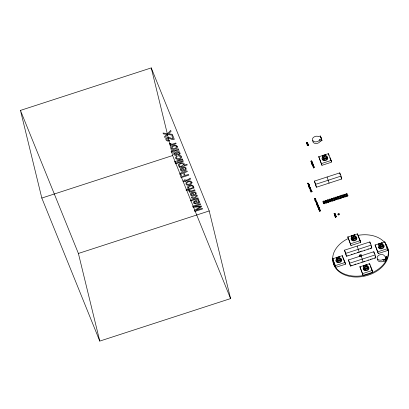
<?xml version="1.0" encoding="UTF-8"?>
<svg xmlns="http://www.w3.org/2000/svg" width="409" height="409" viewBox="0 0 409 409"><rect width="100%" height="100%" fill="white"/><g stroke="black" fill="none" stroke-linecap="round" stroke-linejoin="round"><path stroke-width="0.61" d="M335.446 217.281L335.344 216.934L335.728 217.148M335.661 214.945L334.521 215.461L334.455 214.929M334.45 214.316L334.593 214.485M334.332 213.708C335.288 214.469 334.649 212.869 334.429 213.948M334.199 213.728L334.409 214.071L334.199 213.728C333.023 213.718 335.784 213.34 334.986 213.953M335.748 216.811C335.753 216.458 337.154 217.015 336.04 216.642M335.329 217.031L335.206 217.199M335.278 214.336L334.843 214.229L335.242 214.26M313.161 166.192C314.894 165.752 313.013 167.46 313.161 166.187M335.426 214.357L334.859 214.5M335.891 217.164L335.278 217.302M384.746 259.741L386.357 256.525L384.634 256.233L384.46 255.809A3.88 2.776 -13.7 0 0 379.419 254.945A3.88 2.776 -13.7 0 0 377.456 258.882A3.88 2.776 -13.7 0 0 382.497 259.746L383.029 259.449L384.746 259.741L385.15 261.382L383.427 261.085L382.896 261.382A3.88 2.776 -13.7 0 1 377.558 259.112M385.15 261.382L386.756 258.166L386.357 256.525M321.571 138.983L319.797 139.561L319.567 140.016A3.88 2.776 -13.7 0 1 314.368 141.703A3.88 2.776 -13.7 0 1 312.885 138.048A3.88 2.776 -13.7 0 1 318.084 136.355L318.585 136.575L320.365 135.998L321.571 138.983L321.97 140.624L320.196 141.197L319.966 141.652A3.88 2.776 -13.7 0 1 315.216 143.447A3.88 2.776 -13.7 0 1 312.916 140.41M334.572 215.19C335.687 215.41 334.444 214.403 334.613 215.308L335.089 215.154M334.511 214.899L335.222 215.108M334.889 213.973L334.404 214.045M20.45 110.415L151.258 67.909L209.209 210.947L230.574 298.585L99.765 341.091L41.815 198.053L20.45 110.415L78.4 253.457L99.765 341.091M41.815 198.053L172.624 155.543L151.258 67.909M306.459 142.291C305.937 142.899 308.258 142.281 306.469 142.322M306.898 143.825L306.898 143.472L307.798 143.549M306.929 143.896L307.829 143.973L307.819 143.6M318.785 156.775L328.427 153.641L331.178 160.42L331.602 162.179L321.96 165.313L318.785 156.775L321.96 165.313M322.415 155.671L325.518 154.663L326.402 156.846L326.689 158.017L323.585 159.024L322.415 155.671L323.902 159.357L326.515 158.508L326.377 157.925M326.402 156.846L323.299 157.859L323.585 159.024M323.902 159.357L323.759 158.774L325.85 158.094M313.529 165.609C314.373 165.844 312.072 166.524 312.859 166.049L313.534 165.619M321.53 163.559L331.178 160.42M78.4 253.457L209.209 210.947M314.434 181.11L339.741 172.889L341.034 176.08L341.745 179.004L316.438 187.23L314.434 181.11L316.438 187.23M315.728 184.306L341.034 176.08M311.893 191.31C312.481 191.867 309.956 191.453 311.116 192.118C310.38 191.202 313.125 192.501 311.822 191.136L311.418 191.085L311.643 190.696L310.753 190.988L311.198 191.151L310.978 191.54L311.868 191.254M320.385 210.553C320.973 211.325 318.739 210.395 319.444 211.417C319.066 210.569 321.29 211.611 320.313 210.374L319.91 210.328L320.135 209.94L319.245 210.226L319.69 210.395L319.47 210.783L320.359 210.497M334.664 214.193C335.165 213.365 335.636 214.858 335.324 214.163M335.753 215.569C337.123 216.238 333.125 216.642 335.896 215.921L335.891 215.523M334.956 216.53C337.681 215.374 335.114 217.66 335.073 216.468M347.849 236.985L357.497 233.851L360.247 240.635L360.672 242.389L351.024 245.523L347.849 236.985L351.024 245.523M351.484 235.886L354.588 234.873L355.472 237.056L355.758 238.227L352.65 239.234L351.484 235.886L352.972 239.572L355.585 238.718L355.441 238.135M355.472 237.056L352.369 238.069L352.65 239.234M353.35 238.815L354.92 238.304M350.6 243.769L360.247 240.635M344.521 250.17L369.828 241.949L371.121 245.139L371.832 248.064L346.53 256.29L344.521 250.17L346.53 256.29M345.815 253.365L371.121 245.139M332.681 258.79L342.328 255.656L345.073 262.44L345.503 264.194L335.855 267.328L332.681 258.79L335.855 267.328M375.104 245.006L384.751 241.872L387.502 248.652L387.926 250.405L378.279 253.539L375.104 245.006L378.279 253.539M336.31 257.69L339.419 256.678L340.585 260.032L337.481 261.044L336.31 257.69L337.798 261.377L340.416 260.523L340.273 259.94L338.182 260.62M378.739 243.902L381.842 242.895L382.727 245.078L383.013 246.244L379.905 247.256L378.739 243.902L380.227 247.588L382.839 246.739L382.696 246.152L380.084 247.005L380.227 247.588M336.668 259.03L337.798 261.377M340.303 258.861L337.195 259.873L337.481 261.044M382.727 245.078L379.624 246.085L379.905 247.256M348.488 259.966L373.795 251.739L375.089 254.935L375.799 257.859L350.493 266.08L348.488 259.966L350.493 266.08M335.426 265.574L345.073 262.44M377.855 251.786L387.502 248.652M349.782 263.156L375.089 254.935M359.935 266.811L369.583 263.677L372.328 270.456L372.757 272.21L363.11 275.344L359.935 266.811L363.11 275.344M363.565 265.707L366.674 264.7L367.558 266.883L367.839 268.053L364.736 269.061L363.565 265.707L365.053 269.393L367.671 268.544L367.527 267.956M367.558 266.883L364.45 267.89L364.736 269.061M367.001 268.13L364.91 268.81L365.053 269.393M362.681 273.59L372.328 270.456M335.16 213.651L334.981 213.61M336.316 216.888L336.31 216.867M387.926 250.405L384.751 241.872M383.013 246.244L381.842 242.895M371.188 246.469L371.832 248.064M375.155 256.259L375.799 257.859M340.881 176.877L341.745 179.004M329.772 157.654L331.377 161.611M321.97 140.624L320.365 135.998M326.689 158.017L325.518 154.663M358.156 236.172L360.672 242.389M370.237 265.993L372.757 272.21M326.147 157.588L326.515 158.508M323.202 157.393L323.759 158.774M355.758 238.227L354.588 234.873M367.18 266.412L367.839 268.053M357.175 246.06L359.179 252.174M361.142 255.85L363.146 261.97M352.456 238.064L352.972 239.572M327.088 177L329.092 183.114M342.982 257.977L345.503 264.194M339.7 257.849L340.585 260.032M340.043 259.608L340.416 260.523M172.624 155.543L180.047 173.866M181.484 177.414L230.574 298.585M383.029 259.449L383.427 261.085M373.795 251.739L374.22 253.493M369.828 241.949L370.252 243.703M369.583 263.677L369.864 264.848M366.674 264.7L366.955 265.865M357.497 233.851L357.926 235.604M339.741 172.889L340.165 174.643M352.083 237.143L352.226 237.731M328.427 153.641L328.856 155.394M321.459 138.789L321.561 139.198L320.574 136.606M319.797 139.561L320.196 141.197M335.733 216.995L335.733 216.898M342.328 255.656L342.752 257.409M336.909 258.953L337.052 259.536M323.933 156.8A0.644 0.46 -13.7 0 1 324.997 156.458M326.934 156.892A2.843 2.035 -13.7 0 1 325.748 160.497A2.843 2.035 -13.7 0 1 322.261 158.411M326.203 156.054A2.843 2.035 -13.7 0 1 327.159 158.902A2.843 2.035 -13.7 0 1 323.069 159.822A2.843 2.035 -13.7 0 1 322.824 156.811M365.084 266.837A0.644 0.46 -13.7 0 1 366.249 266.576M368.085 266.929A2.843 2.035 -13.7 0 1 366.899 270.528A2.843 2.035 -13.7 0 1 363.412 268.447M366.674 265.968A2.843 2.035 -13.7 0 1 368.55 268.595A2.843 2.035 -13.7 0 1 364.414 269.94A2.843 2.035 -13.7 0 1 363.974 266.847M353.003 237.01A0.644 0.46 -13.7 0 1 354.26 236.975M355.999 237.102A2.843 2.035 -13.7 0 1 356.224 239.858A2.843 2.035 -13.7 0 1 352.476 240.702A2.843 2.035 -13.7 0 1 351.597 238.089M355.268 236.264A2.843 2.035 -13.7 0 1 356.229 239.112A2.843 2.035 -13.7 0 1 352.139 240.032A2.843 2.035 -13.7 0 1 351.893 237.021M380.237 245.155A0.644 0.46 -13.7 0 1 381.423 244.771M383.253 245.119A2.843 2.035 -13.7 0 1 382.415 248.595A2.843 2.035 -13.7 0 1 378.499 247.184M382.522 244.28A2.843 2.035 -13.7 0 1 383.484 247.133A2.843 2.035 -13.7 0 1 379.394 248.048A2.843 2.035 -13.7 0 1 379.148 245.042M352.006 254.168A0.879 0.629 -13.7 0 1 351.576 254.306M362.205 261.934A0.879 0.629 -13.7 0 1 361.771 262.077M355.769 264.05A0.879 0.629 -13.7 0 1 355.319 264.107M354.209 264.362A0.879 0.629 -13.7 0 1 354.076 264.511M368.432 259.909A0.879 0.629 -13.7 0 1 368.003 260.052M358.228 263.161A0.879 0.629 -13.7 0 1 358.049 263.284M368.412 248.861A0.879 0.629 -13.7 0 1 367.962 248.917M354.26 253.37A0.879 0.629 -13.7 0 1 354.082 253.493M358.238 252.143A0.879 0.629 -13.7 0 1 357.578 252.292M370.687 259.112A0.879 0.629 -13.7 0 1 370.303 259.326M352.001 265.185A0.879 0.629 -13.7 0 1 351.612 265.4M350.774 265.339A0.879 0.629 -13.7 0 1 350.631 265.226M374.664 257.885A0.879 0.629 -13.7 0 1 374.455 257.977M364.46 261.136A0.879 0.629 -13.7 0 1 364.281 261.259M372.154 258.703A0.879 0.629 -13.7 0 1 371.929 258.708M387.487 247.593A28.226 20.199 -13.7 0 1 363.581 276.341A28.226 20.199 -13.7 0 1 332.952 258.038M386.101 244.96A28.226 20.199 -13.7 0 1 386.725 245.993M385.191 243.145A28.226 20.199 -13.7 0 1 373.166 272.261A28.226 20.199 -13.7 0 1 335.6 267.481A28.226 20.199 -13.7 0 1 348.356 238.457M358.269 235.318A28.226 20.199 -13.7 0 1 384.404 242.2M361.96 250.937A0.879 0.629 -13.7 0 1 361.735 250.942M360.237 256.325A1.166 0.833 -13.7 0 1 359.434 255.323A1.166 0.833 -13.7 0 1 360.989 254.654A1.166 0.833 -13.7 0 1 361.52 255.773M361.341 255.968A1.166 0.833 -13.7 0 1 360.83 256.254M348.033 255.395A0.879 0.629 -13.7 0 1 347.854 255.518M360.493 251.346A0.879 0.629 -13.7 0 1 360.104 251.561M370.697 248.094A0.879 0.629 -13.7 0 1 370.263 248.237M364.465 250.119A0.879 0.629 -13.7 0 1 364.261 250.211M359.603 256.218A1.166 0.833 -13.7 0 1 360.549 255.477A1.166 0.833 -13.7 0 1 361.699 255.748M337.834 259.061A0.644 0.46 -13.7 0 1 338.274 258.432A0.644 0.46 -13.7 0 1 339.061 258.662M340.83 258.907A2.843 2.035 -13.7 0 1 341.055 261.668A2.843 2.035 -13.7 0 1 337.302 262.506A2.843 2.035 -13.7 0 1 336.428 259.894M340.099 258.069A2.843 2.035 -13.7 0 1 341.055 260.922A2.843 2.035 -13.7 0 1 336.965 261.837A2.843 2.035 -13.7 0 1 336.719 258.825M179.919 174.024L181.095 177.649L188.835 175.134L188.534 174.398L185.216 175.476L184.536 173.799L184.679 172.685L187.368 171.524C187.153 169.868 184.116 171.754 183.595 172.828C182.383 172.097 180.374 172.624 179.919 174.024M177.511 146.749C177.353 148.881 174.52 149.53 172.751 149.295A2.454 1.759 -13.7 0 1 171.57 148.595C169.96 145.497 176.785 143.533 177.511 146.749M192.02 182.572C191.867 184.699 189.03 185.354 187.261 185.119A2.454 1.759 -13.7 0 1 186.085 184.418C184.474 181.32 191.294 179.357 192.02 182.572M311.167 161.852C312.082 162.915 312.389 160.63 311.167 161.852M317.711 204.296L317.318 204.04L316.791 204.612L316.51 204.306L316.694 204.766C317.343 205.047 317.139 203.677 317.711 204.296M185.487 168.707L185.231 169.433L183.968 170.164L182.792 167.255C178.452 167.572 180.563 172.941 184.065 170.942C187.194 170.722 186.755 166.156 183.564 167.071L183.83 167.726L184.873 167.864L185.487 168.707M195.563 193.575L195.303 194.295L194.045 195.027L192.864 192.123C188.529 192.434 190.64 197.808 194.137 195.804C197.271 195.589 196.826 191.018 193.636 191.933L193.902 192.588L194.945 192.726L195.563 193.575M307.343 145.282L307.762 145.44L307.343 145.282M311.863 163.953L312.282 164.106L311.863 163.953M310.763 188.876C310.666 188.437 308.749 189.658 310.763 188.876M307.819 145.113L308.335 145.251L307.819 145.113M312.338 163.784L312.854 163.922L312.338 163.784M180.885 174.168L181.698 176.622L184.341 175.763C184.52 173.743 181.959 172.235 180.885 174.168M181.586 156.933C181.381 161.34 171.898 159.055 176.892 156.126L177.158 156.775L176.253 157.685C176.616 159.597 179.387 158.528 180.4 157.741A1.227 0.879 -13.7 0 0 180.722 157.025L180.026 156.223L178.907 156.207L178.641 155.558L179.694 155.44A2.04 1.462 -13.7 0 1 180.834 155.747L181.586 156.933M178.39 164.991L178.713 166.074L179.868 166.606L179.122 166.852L179.387 167.496L187.25 164.945L186.979 164.275L184.096 165.21C185.865 161.719 178.958 162.358 178.39 164.991M307.195 145.251L307.328 145.706L308.514 145.323L308.084 144.847L307.195 145.251M311.714 163.922L311.847 164.377L313.033 163.989L312.604 163.513L311.714 163.922M315.073 198.406C313.519 199.127 316.254 198.033 315.073 198.406M176.637 146.841L175.722 148.048L173.212 148.631A1.36 0.971 -13.7 0 1 172.347 148.227C171.284 146.197 176.1 144.755 176.637 146.841M191.146 182.665L190.236 183.871L187.726 184.454A1.36 0.971 -13.7 0 1 186.857 184.05C185.798 182.015 190.614 180.579 191.146 182.665M314.971 200.405L315.088 200.799C317.231 200.891 315.615 199.71 314.971 200.405M308.34 185.001C308.294 185.655 310.344 184.29 308.34 185.001M313.238 166.938C313.187 167.588 315.242 166.248 313.238 166.938M315.002 199.725C314.915 200.354 317.036 199.081 315.022 199.679M309.076 184.316C307.619 185.456 307.813 183.232 309.076 184.316M315.738 199.04C314.306 200.185 314.449 197.956 315.738 199.04M181.044 169.229L181.606 170.354L183.206 170.389L182.317 168.186L181.044 169.229M191.115 194.091L191.678 195.216L193.283 195.257L192.388 193.053L191.115 194.091M188.36 187.363C192.056 192.133 195.487 181.995 188.36 187.363M319.393 208.063C318.033 209.515 317.926 207.235 319.393 208.063M308.233 184.321L308.918 184.362L308.233 184.321M314.894 199.05L315.579 199.086L314.894 199.05M174.704 153.559L175.047 154.735L176.192 154.878L176.443 155.502C169.433 154.413 177.209 151.54 178.953 150.67L179.265 151.422L178.61 151.995C183.171 153.712 176.611 157.199 175.921 153.068L174.704 153.559M194.341 202.02L194.684 203.201L195.824 203.345L196.08 203.963C189.07 202.879 196.841 200.006 198.585 199.137L198.902 199.889L198.247 200.461C202.803 202.179 196.243 205.666 195.558 201.535L194.341 202.02M315.129 200.39L315.656 200.492L315.129 200.39M315.963 202.097L316.101 202.475L316.995 202.189L316.142 202.22L316.806 201.724L315.978 201.831L316.663 201.371L315.845 201.698L315.963 202.097M316.351 203.063L316.494 203.442L317.384 203.15L316.53 203.186L317.2 202.69L316.367 202.798L317.057 202.332L316.234 202.659L316.351 203.063M323.263 201.647C323.913 202.818 324.449 200.584 323.263 201.647M323.856 203.104C324.506 204.28 325.043 202.046 323.856 203.104M325.339 200.972C325.988 202.143 326.525 199.909 325.339 200.972M325.932 202.435C326.581 203.605 327.118 201.371 325.932 202.435M327.415 200.298C328.064 201.468 328.601 199.234 327.415 200.298M328.008 201.76C328.657 202.93 329.194 200.696 328.008 201.76M329.49 199.623C330.14 200.793 330.676 198.559 329.49 199.623M330.083 201.085C330.733 202.256 331.27 200.021 330.083 201.085M331.571 198.948C332.215 200.119 332.752 197.884 331.571 198.948M332.159 200.41C332.808 201.581 333.345 199.347 332.159 200.41M333.647 198.273C334.296 199.444 334.833 197.21 333.647 198.273M334.235 199.735C334.884 200.906 335.421 198.672 334.235 199.735M335.723 197.598C336.372 198.769 336.909 196.535 335.723 197.598M336.316 199.06C336.96 200.231 337.497 197.997 336.316 199.06M337.798 196.923C338.447 198.094 338.984 195.86 337.798 196.923M338.391 198.385C339.041 199.556 339.577 197.322 338.391 198.385M339.874 196.248C340.523 197.419 341.06 195.185 339.874 196.248M340.467 197.711C341.116 198.881 341.653 196.647 340.467 197.711M338.243 214.239C338.892 215.41 339.429 213.176 338.243 214.239M341.95 195.574C342.599 196.744 343.136 194.51 341.95 195.574M342.543 197.036C343.192 198.207 343.729 195.972 342.543 197.036M344.025 194.899C344.675 196.069 345.211 193.835 344.025 194.899M344.618 196.361C345.268 197.532 345.804 195.297 344.618 196.361M346.106 194.224C346.75 195.395 347.287 193.16 346.106 194.224M346.694 195.686C347.343 196.857 347.88 194.623 346.694 195.686M183.738 164.49C177.562 170.318 178.845 160.333 183.738 164.49M310.042 190.001C310.119 190.568 312.783 189.106 310.042 190.001M316.98 205.395C317.052 205.962 319.71 204.5 316.98 205.395M318.534 209.244C318.611 209.807 321.275 208.35 318.534 209.244M193.6 186.622L193.079 187.634L193.8 187.399L194.05 188.012L186.284 190.533L186.023 189.888L188.83 188.973L188.002 188.656L187.424 187.695A2.244 1.605 -13.7 0 1 187.757 186.627C189.111 185.231 192.895 184.111 193.6 186.622M307.507 142.853C305.768 143.615 307.445 142.22 307.507 142.853M308.795 183.692C307.082 184.454 308.672 183.068 308.795 183.692M313.36 164.827C311.597 165.573 313.309 164.193 313.36 164.827M309.541 185.533C307.772 186.279 309.485 184.904 309.541 185.533M318.274 208.268L319.245 208.038L318.274 208.268M165.931 138.651C165.318 140.63 167.889 141.637 169.408 140.778L169.132 140.098L167.271 140.113L166.78 139.142C168.692 135.972 171.642 141.079 174.326 139.326L172.849 135.686L171.954 135.977L173.13 138.871C170.824 138.59 167.762 135.589 165.931 138.651M308.202 144.535L307.353 144.944L308.038 144.469L307.154 144.454L308.043 144.162L308.202 144.535M312.721 163.206L311.873 163.615L312.558 163.14L311.673 163.125L312.568 162.833L312.721 163.206M178.447 149.484L177.475 150.261L173.738 151.478L173.958 152.015L173.186 152.266L172.966 151.729L171.391 152.24L171.12 151.565L172.695 151.054L172.434 150.42L173.212 150.169L173.467 150.803C175.671 150.568 177.117 149.561 178.079 148.59L178.447 149.484M190.395 178.984L189.423 179.761L185.691 180.977L185.911 181.514L185.134 181.765L184.919 181.228L183.344 181.739L183.068 181.064L184.643 180.553L184.387 179.919L185.159 179.669L185.42 180.303C187.624 180.067 189.07 179.06 190.027 178.089L190.395 178.984M179.306 153.513C178.59 155.231 177.051 153.672 176.504 152.721L178.431 152.445L179.306 153.513M198.943 201.98C198.227 203.697 196.688 202.138 196.136 201.187L198.063 200.911L198.943 201.98M314.076 166.913L313.647 166.806L314.076 166.913M309.184 184.975L308.754 184.868L309.184 184.975M315.845 199.699L315.416 199.592L315.845 199.699M310.906 161.161L311.05 161.581L311.939 161.289L311.06 161.274L311.74 160.798L310.906 161.161M311.315 161.816L312.001 161.79L311.315 161.816M312.302 162.184L311.576 162.537L311.694 162.818C313.519 161.872 311.131 163.482 311.566 162.859L311.157 162.557L311.331 162.281L312.302 162.184M306.699 142.864L307.001 143.104L306.699 142.864M312.558 164.837L312.859 165.078L312.558 164.837M307.992 183.702L308.289 183.943L307.992 183.702M308.739 185.548L309.035 185.783L308.739 185.548M386.188 257.164L385.114 259.925L386.188 257.164M318.662 205.39C315.988 206.514 317.803 206.412 318.662 205.39M315.457 201.392L315.385 201.657A1.12 0.803 -13.7 0 1 315.937 201.213L316.193 201.131A1.12 0.803 -13.7 0 1 316.771 201.11L315.457 201.392M167.894 134.53L164.863 137.582L164.49 136.657L166.887 134.31L163.37 133.891L163.012 133.017L167.526 133.615L170.717 130.415L171.085 131.33L168.498 133.83L172.291 134.3L172.649 135.19L167.894 134.53M196.969 195.221L194.091 197.971L191.366 197.138L191.709 197.992L194.796 198.922L190.308 200.379L190.563 201.023L198.304 198.508L198.043 197.869L195.926 198.554L194.97 198.232L197.317 196.075L196.969 195.221M310.022 188.166C307.87 189.715 312.742 187.491 309.628 188.58L310.237 188.14L309.424 188.079C312.302 187.158 307.645 188.293 310.022 188.166M200.277 206.729L194.372 210.415L194.796 211.468L202.537 208.958L202.251 208.253L195.732 210.39L201.622 206.709L201.33 205.978L194.173 206.55L200.707 204.444L200.42 203.743L192.685 206.259L193.109 207.302L200.277 206.729M170.568 143.298L169.571 143.62L169.883 144.188L171.167 144.571L170.195 144.888L170.451 145.517L176.09 143.687L175.819 143.017C174.49 143.104 171.417 145.435 170.568 143.298M175.65 161.207L174.577 161.555L174.853 162.235L175.926 161.887L175.65 161.207M182.312 159.045L176.698 160.865L176.974 161.545L182.588 159.72L182.312 159.045M182.992 160.722L175.256 163.232L175.527 163.902L183.263 161.386L182.992 160.722M306.827 143.349L307.108 144.336L307.103 143.983C308.769 145.072 307.266 142.276 307.619 143.467L306.827 143.349M189.52 190.078L188.523 190.405L188.835 190.967L190.124 191.351L189.147 191.668L189.403 192.302L195.042 190.466L194.776 189.802C193.442 189.883 190.369 192.215 189.52 190.078M313.488 165.118L312.251 165.522L313.488 165.118M313.596 165.379L312.706 165.671L313.596 165.379M313.238 167.419L313.371 168.14L313.396 167.813L314.444 167.47L313.35 167.7L313.238 167.419M307.752 183.13C307.251 183.718 309.49 183.16 307.757 183.16M309.669 185.829L308.483 186.218L308.994 186.177L309.148 186.56C307.553 187.225 311.244 185.983 309.291 186.514L309.132 186.131L309.669 185.829M309.051 187.22L309.178 187.941L309.209 187.613L310.257 187.271L309.163 187.501L309.051 187.22M311.423 190.154C308.652 190.998 311.975 191.121 311.423 190.154M317.021 203.391C315.467 203.544 317.399 204.556 317.103 203.595L317.512 203.462L317.021 203.391M316.975 203.636L316.51 203.789L317.087 203.917L316.975 203.636M317.967 204.587L317.793 204.797L317.967 204.587M318.867 206.811C316.096 207.649 319.419 207.772 318.867 206.811M319.127 207.45L318.954 207.66L319.127 207.45M319.915 209.398C317.144 210.236 320.472 210.359 319.915 209.398M317.921 206.693L317.384 206.617L317.921 206.693M318.008 206.913L317.476 206.836L318.008 206.913M324.097 156.703A0.644 0.46 -13.7 0 0 325.048 156.182A0.644 0.46 -13.7 0 0 324.081 155.895A0.644 0.46 -13.7 0 0 324.097 156.703M323.851 203.743A0.879 0.629 -13.7 0 0 325.14 203.028A0.879 0.629 -13.7 0 0 323.831 202.639A0.879 0.629 -13.7 0 0 323.851 203.743M330.083 201.719A0.879 0.629 -13.7 0 0 331.372 201.003A0.879 0.629 -13.7 0 0 330.058 200.614A0.879 0.629 -13.7 0 0 330.083 201.719M328.003 202.394A0.879 0.629 -13.7 0 0 329.296 201.678A0.879 0.629 -13.7 0 0 327.982 201.289A0.879 0.629 -13.7 0 0 328.003 202.394M334.235 200.369A0.879 0.629 -13.7 0 0 335.523 199.653A0.879 0.629 -13.7 0 0 334.209 199.265A0.879 0.629 -13.7 0 0 334.235 200.369M325.927 203.069A0.879 0.629 -13.7 0 0 327.215 202.353A0.879 0.629 -13.7 0 0 325.907 201.964A0.879 0.629 -13.7 0 0 325.927 203.069M332.159 201.044A0.879 0.629 -13.7 0 0 333.447 200.328A0.879 0.629 -13.7 0 0 332.134 199.94A0.879 0.629 -13.7 0 0 332.159 201.044M344.613 196.995A0.879 0.629 -13.7 0 0 345.907 196.279A0.879 0.629 -13.7 0 0 344.593 195.891A0.879 0.629 -13.7 0 0 344.613 196.995M340.462 198.345A0.879 0.629 -13.7 0 0 341.75 197.629A0.879 0.629 -13.7 0 0 340.441 197.24A0.879 0.629 -13.7 0 0 340.462 198.345M346.694 196.32A0.879 0.629 -13.7 0 0 347.982 195.604A0.879 0.629 -13.7 0 0 346.668 195.216A0.879 0.629 -13.7 0 0 346.694 196.32M336.31 199.694A0.879 0.629 -13.7 0 0 337.599 198.978A0.879 0.629 -13.7 0 0 336.285 198.59A0.879 0.629 -13.7 0 0 336.31 199.694M338.386 199.019A0.879 0.629 -13.7 0 0 339.674 198.304A0.879 0.629 -13.7 0 0 338.361 197.915A0.879 0.629 -13.7 0 0 338.386 199.019M342.537 197.67A0.879 0.629 -13.7 0 0 343.826 196.954A0.879 0.629 -13.7 0 0 342.517 196.565A0.879 0.629 -13.7 0 0 342.537 197.67M333.642 198.907A0.879 0.629 -13.7 0 0 334.93 198.191A0.879 0.629 -13.7 0 0 333.621 197.808A0.879 0.629 -13.7 0 0 333.642 198.907M329.49 200.257A0.879 0.629 -13.7 0 0 330.779 199.541A0.879 0.629 -13.7 0 0 329.465 199.157A0.879 0.629 -13.7 0 0 329.49 200.257M331.566 199.582A0.879 0.629 -13.7 0 0 332.854 198.866A0.879 0.629 -13.7 0 0 331.541 198.483A0.879 0.629 -13.7 0 0 331.566 199.582M323.258 202.281A0.879 0.629 -13.7 0 0 324.552 201.565A0.879 0.629 -13.7 0 0 323.238 201.182A0.879 0.629 -13.7 0 0 323.258 202.281M325.339 201.606A0.879 0.629 -13.7 0 0 326.627 200.891A0.879 0.629 -13.7 0 0 325.313 200.507A0.879 0.629 -13.7 0 0 325.339 201.606M335.717 198.232A0.879 0.629 -13.7 0 0 337.006 197.516A0.879 0.629 -13.7 0 0 335.697 197.133A0.879 0.629 -13.7 0 0 335.717 198.232M327.415 200.931A0.879 0.629 -13.7 0 0 328.703 200.216A0.879 0.629 -13.7 0 0 327.389 199.832A0.879 0.629 -13.7 0 0 327.415 200.931M341.95 196.208A0.879 0.629 -13.7 0 0 343.238 195.492A0.879 0.629 -13.7 0 0 341.924 195.108A0.879 0.629 -13.7 0 0 341.95 196.208M346.101 194.863A0.879 0.629 -13.7 0 0 347.389 194.142A0.879 0.629 -13.7 0 0 346.075 193.759A0.879 0.629 -13.7 0 0 346.101 194.863M344.025 195.538A0.879 0.629 -13.7 0 0 345.314 194.817A0.879 0.629 -13.7 0 0 344 194.433A0.879 0.629 -13.7 0 0 344.025 195.538M339.874 196.882A0.879 0.629 -13.7 0 0 341.162 196.167A0.879 0.629 -13.7 0 0 339.848 195.783A0.879 0.629 -13.7 0 0 339.874 196.882M337.793 197.557A0.879 0.629 -13.7 0 0 339.087 196.841A0.879 0.629 -13.7 0 0 337.773 196.458A0.879 0.629 -13.7 0 0 337.793 197.557M338.243 214.878A0.879 0.629 -13.7 0 0 339.531 214.158A0.879 0.629 -13.7 0 0 338.217 213.774A0.879 0.629 -13.7 0 0 338.243 214.878M365.252 266.74A0.644 0.46 -13.7 0 0 366.198 266.213A0.644 0.46 -13.7 0 0 365.232 265.932A0.644 0.46 -13.7 0 0 365.252 266.74M353.166 236.918A0.644 0.46 -13.7 0 0 354.117 236.392A0.644 0.46 -13.7 0 0 353.151 236.105A0.644 0.46 -13.7 0 0 353.166 236.918M380.421 244.935A0.644 0.46 -13.7 0 0 381.372 244.408A0.644 0.46 -13.7 0 0 380.406 244.122A0.644 0.46 -13.7 0 0 380.421 244.935M337.998 258.723A0.644 0.46 -13.7 0 0 338.943 258.197A0.644 0.46 -13.7 0 0 337.977 257.91A0.644 0.46 -13.7 0 0 337.998 258.723"/></g></svg>
